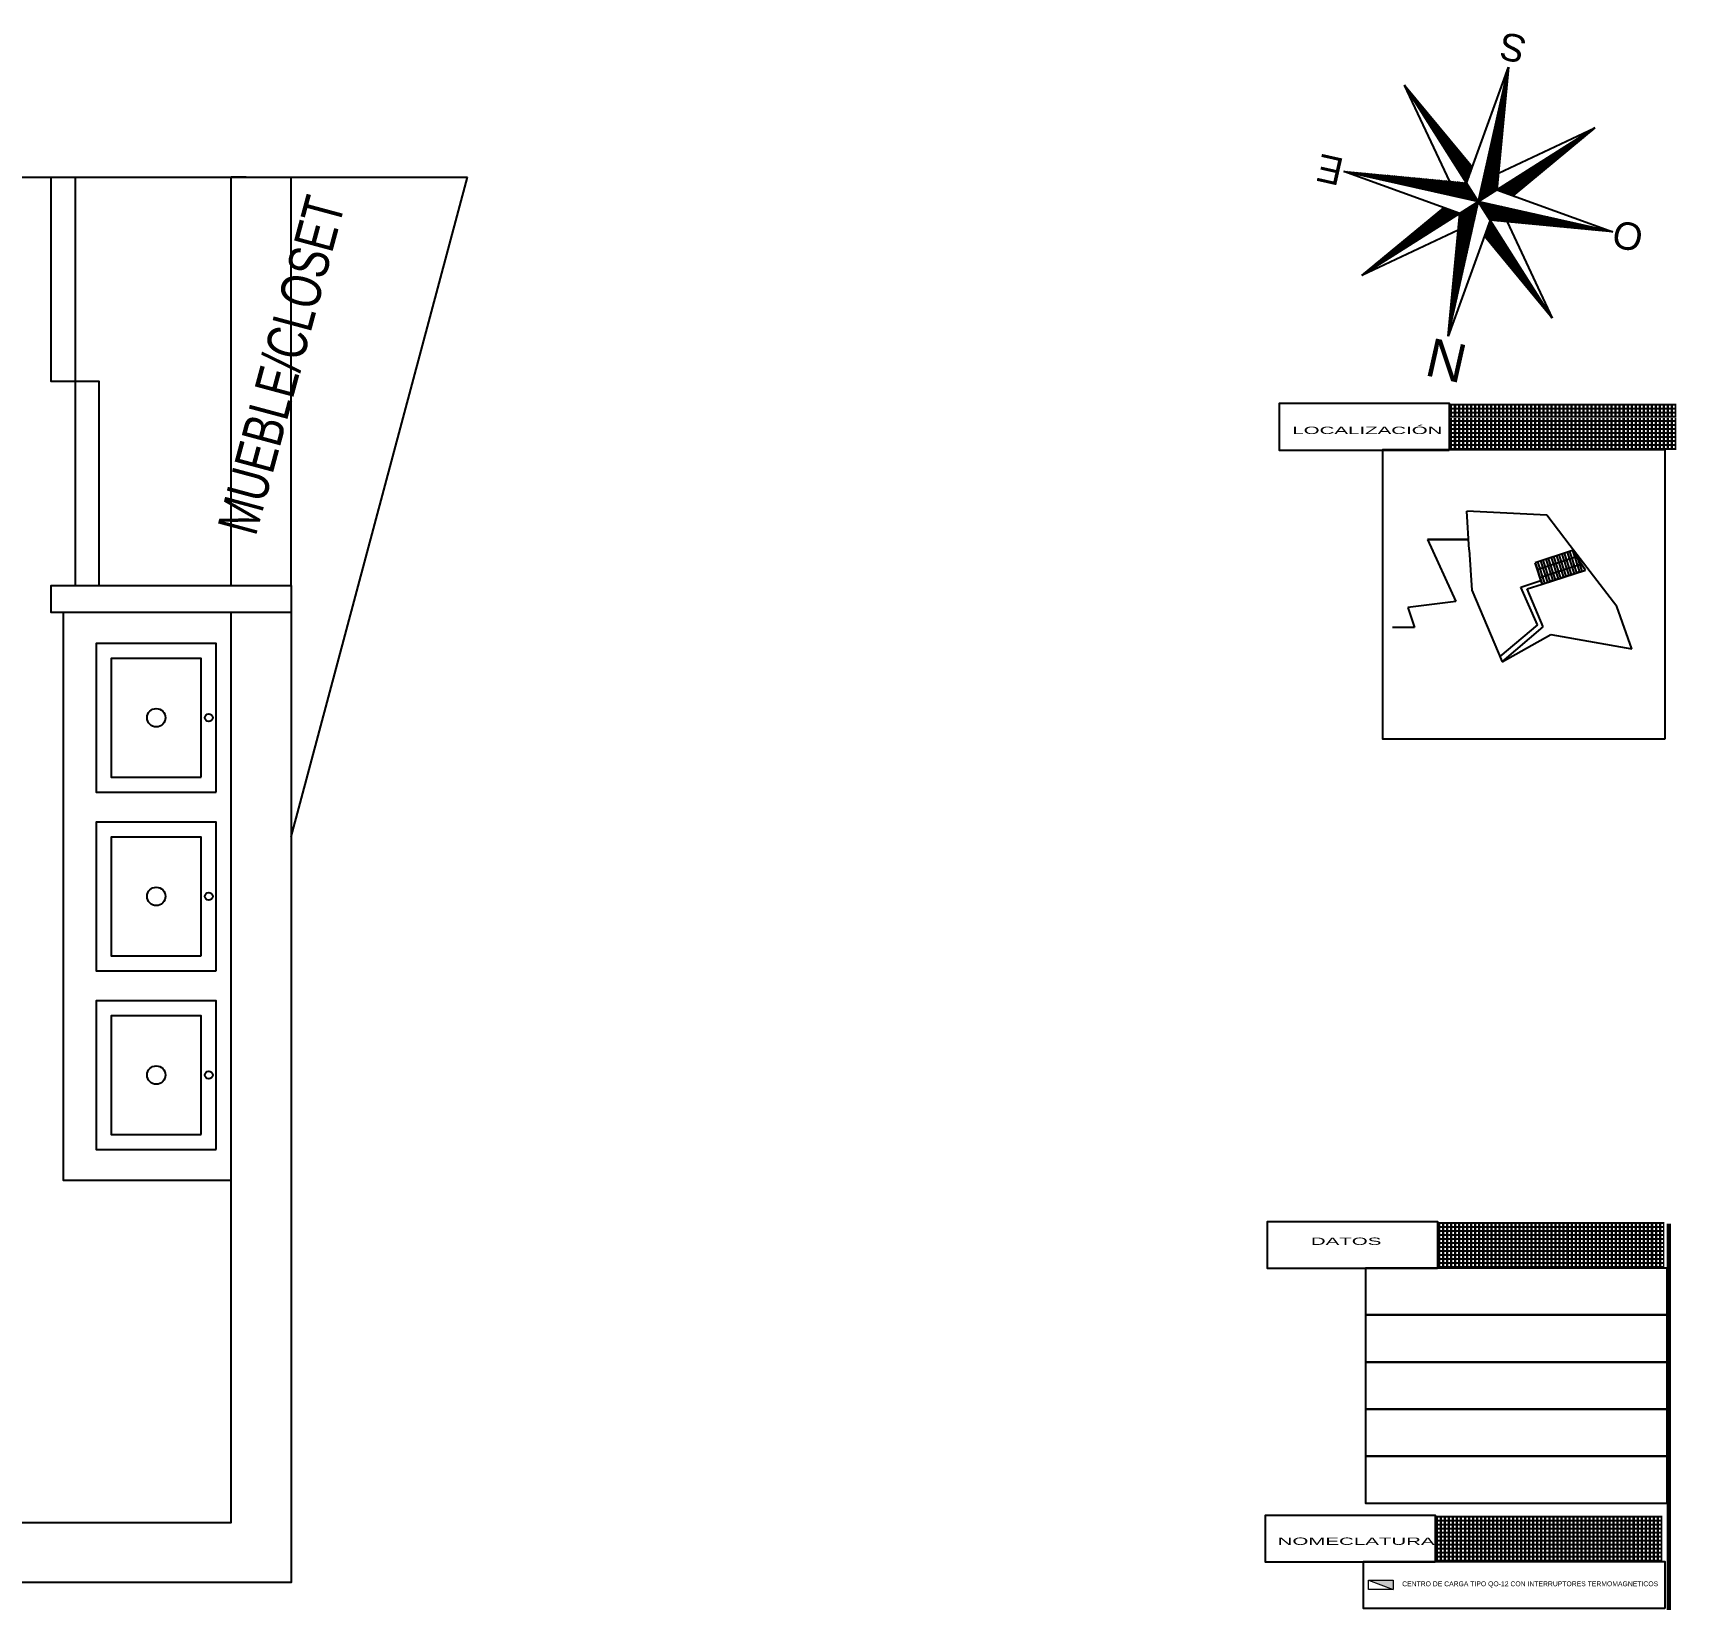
# Model space of a CAD drawing. Header units: millimetres. Extents: x 2875 to 3081, y 1731 to 1865.
# Drawn here: x 2988.3 to 3080.5, y 1777.5 to 1865.4 of the extents above; entities that cross this region are included whole.
import ezdxf
from ezdxf.enums import TextEntityAlignment as Align
from ezdxf.lldxf.tags import DXFTag

# ---------------------------------------------------------------- set-up
doc = ezdxf.new("R2010")
doc.units = ezdxf.units.MM
doc.linetypes.add('HIDDEN', pattern=[9.525, 6.35, -3.175])
for name, color, linetype in [('Cuadro', 7, 'Continuous'), ('INSTALACION DE FUERZA', 7, 'Continuous'), ('www.dwgautocad.com', 7, 'Continuous')]:
    doc.layers.add(name, color=color, linetype=linetype)
doc.styles.add('ARRAY BASE$0$STYLE1', font='swissc.ttf', dxfattribs={"width": 0.9})
doc.styles.get("Standard").update_dxf_attribs({"font": 'arial.ttf'})
tags = doc.linetypes.add('ARRAY BASE$0$CACHE', pattern=[0.24, 0.12, -0.12]).pattern_tags.tags
tags[6:7] = [DXFTag(74, 4), DXFTag(75, 0), DXFTag(340, '0'), DXFTag(46, 1.0), DXFTag(50, 0.0), DXFTag(44, 0.0), DXFTag(45, 0.0)]
tags[4:5] = [DXFTag(74, 4), DXFTag(75, 0), DXFTag(340, '0'), DXFTag(46, 1.0), DXFTag(50, 0.0), DXFTag(44, 0.0), DXFTag(45, 0.0)]

# ---------------------------------------------------------------- blocks, each defined once
blk = doc.blocks.new('1')
at = {"layer": 'www.dwgautocad.com', "lineweight": 0}
h = blk.add_hatch(color=256, dxfattribs=at)
h.dxf.hatch_style = 1
h.paths.add_polyline_path([(-3.383, 6.182), (-3.689, 6.182), (-3.383, 6.066)])
blk.add_line((-3.689, 6.182), (-3.383, 6.066), dxfattribs=at)
blk.add_lwpolyline([(-3.689, 6.182), (-3.383, 6.182), (-3.383, 6.066), (-3.689, 6.066)], close=True, dxfattribs=at)

msp = doc.modelspace()

# ---------------------------------------------------------------- hatches: boundary and pattern name
at = {"layer": 'INSTALACION DE FUERZA', "linetype": 'HIDDEN', "ltscale": 0.25, "transparency": 33554684}
h = msp.add_hatch(dxfattribs=at)
h.set_pattern_fill('TRANS', scale=0.901756)
h.set_pattern_definition([(0, (2871.91629, 1802.11884), (0, 0.22543891), []), (0, (2871.91629, 1802.23156), (0, 0.22543891), [0.11271946, -0.11271946])])
h.paths.add_polyline_path([(3080.519, 1841.932), (3080.519, 1844.575), (3067.78, 1844.575), (3067.78, 1841.932)])
h = msp.add_hatch(dxfattribs=at)
h.set_pattern_fill('TRANS', scale=0.901756)
h.set_pattern_definition([(0, (2871.25245, 1756.19931), (0, 0.22543891), []), (0, (2871.25245, 1756.31203), (0, 0.22543891), [0.11271946, -0.11271946])])
h.paths.add_polyline_path([(3079.855, 1796.012), (3079.855, 1798.656), (3067.116, 1798.656), (3067.116, 1796.012)])
h = msp.add_hatch(dxfattribs=at)
h.set_pattern_fill('TRANS', scale=0.901756)
h.set_pattern_definition([(0, (2871.12529, 1739.72159), (0, 0.22543891), []), (0, (2871.12529, 1739.8343), (0, 0.22543891), [0.11271946, -0.11271946])])
h.paths.add_polyline_path([(3079.728, 1779.534), (3079.728, 1782.178), (3066.989, 1782.178), (3066.989, 1779.534)])

# ---------------------------------------------------------------- linework, layer by layer
for p, q in [((3067.724, 1848.337), (3071.114, 1863.445)), ((3068.759, 1856.932), (3071.114, 1863.445)), ((3071.114, 1863.445), (3070.461, 1856.55)), ((3071.035, 1862.605), (3070.908, 1862.525)), ((3073.562, 1849.35), (3065.276, 1862.431)), ((3067.812, 1857.022), (3065.276, 1862.431)), ((3065.276, 1862.431), (3069.083, 1857.827)), ((3065.308, 1862.393), (3065.302, 1862.39)), ((3065.358, 1862.333), (3065.344, 1862.324)), ((3065.408, 1862.272), (3065.386, 1862.258)), ((3065.458, 1862.212), (3065.428, 1862.192)), ((3065.508, 1862.151), (3065.469, 1862.126)), ((3065.558, 1862.09), (3065.511, 1862.061)), ((3065.608, 1862.03), (3065.553, 1861.995)), ((3065.658, 1861.969), (3065.594, 1861.929)), ((3065.708, 1861.909), (3065.636, 1861.863)), ((3065.758, 1861.848), (3065.678, 1861.797)), ((3065.808, 1861.787), (3065.72, 1861.731)), ((3065.859, 1861.727), (3065.761, 1861.665)), ((3065.909, 1861.666), (3065.803, 1861.599)), ((3065.959, 1861.606), (3065.845, 1861.533)), ((3070.942, 1861.623), (3070.666, 1861.448)), ((3070.951, 1861.721), (3070.691, 1861.556)), ((3070.96, 1861.819), (3070.715, 1861.663)), ((3070.97, 1861.917), (3070.739, 1861.771)), ((3070.979, 1862.016), (3070.763, 1861.879)), ((3070.988, 1862.114), (3070.787, 1861.986)), ((3070.998, 1862.212), (3070.811, 1862.094)), ((3071.007, 1862.31), (3070.835, 1862.202)), ((3071.016, 1862.408), (3070.86, 1862.309)), ((3071.026, 1862.507), (3070.884, 1862.417)), ((3066.009, 1861.545), (3065.887, 1861.468)), ((3066.059, 1861.484), (3065.928, 1861.402)), ((3066.109, 1861.424), (3065.97, 1861.336)), ((3066.159, 1861.363), (3066.012, 1861.27)), ((3066.209, 1861.303), (3066.054, 1861.204)), ((3066.259, 1861.242), (3066.095, 1861.138)), ((3066.309, 1861.181), (3066.137, 1861.072)), ((3066.36, 1861.121), (3066.179, 1861.006)), ((3066.41, 1861.06), (3066.221, 1860.94)), ((3066.46, 1861), (3066.262, 1860.874)), ((3066.51, 1860.939), (3066.304, 1860.809)), ((3066.56, 1860.878), (3066.346, 1860.743)), ((3066.61, 1860.818), (3066.387, 1860.677)), ((3066.66, 1860.757), (3066.429, 1860.611)), ((3066.71, 1860.697), (3066.471, 1860.545)), ((3070.858, 1860.739), (3070.449, 1860.48)), ((3070.867, 1860.837), (3070.473, 1860.587)), ((3070.877, 1860.935), (3070.497, 1860.695)), ((3070.886, 1861.033), (3070.521, 1860.802)), ((3070.895, 1861.131), (3070.546, 1860.91)), ((3070.904, 1861.23), (3070.57, 1861.018)), ((3070.914, 1861.328), (3070.594, 1861.125)), ((3070.923, 1861.426), (3070.618, 1861.233)), ((3070.932, 1861.524), (3070.642, 1861.341)), ((3075.959, 1860.033), (3062.879, 1851.748)), ((3066.76, 1860.636), (3066.513, 1860.479)), ((3066.81, 1860.575), (3066.554, 1860.413)), ((3066.861, 1860.515), (3066.596, 1860.347)), ((3066.911, 1860.454), (3066.638, 1860.281)), ((3066.961, 1860.394), (3066.68, 1860.216)), ((3067.011, 1860.333), (3066.721, 1860.15)), ((3067.061, 1860.272), (3066.763, 1860.084)), ((3067.111, 1860.212), (3066.805, 1860.018)), ((3067.161, 1860.151), (3066.847, 1859.952)), ((3067.211, 1860.091), (3066.888, 1859.886)), ((3067.261, 1860.03), (3066.93, 1859.82)), ((3067.311, 1859.97), (3066.972, 1859.754)), ((3067.362, 1859.909), (3067.013, 1859.688)), ((3067.412, 1859.848), (3067.055, 1859.623)), ((3067.462, 1859.788), (3067.097, 1859.557)), ((3070.765, 1859.756), (3070.207, 1859.403)), ((3070.774, 1859.855), (3070.232, 1859.511)), ((3070.783, 1859.953), (3070.256, 1859.619)), ((3070.793, 1860.051), (3070.28, 1859.726)), ((3070.802, 1860.149), (3070.304, 1859.834)), ((3070.811, 1860.247), (3070.328, 1859.941)), ((3070.821, 1860.346), (3070.352, 1860.049)), ((3070.83, 1860.444), (3070.377, 1860.157)), ((3070.839, 1860.542), (3070.401, 1860.264)), ((3070.849, 1860.64), (3070.425, 1860.372)), ((3075.787, 1859.89), (3070.494, 1856.538)), ((3070.551, 1857.498), (3075.959, 1860.033)), ((3075.959, 1860.033), (3071.356, 1856.227)), ((3067.512, 1859.727), (3067.139, 1859.491)), ((3067.562, 1859.667), (3067.18, 1859.425)), ((3067.612, 1859.606), (3067.222, 1859.359)), ((3067.662, 1859.545), (3067.264, 1859.293)), ((3067.712, 1859.485), (3067.306, 1859.227)), ((3067.762, 1859.424), (3067.347, 1859.161)), ((3067.812, 1859.364), (3067.389, 1859.095)), ((3067.863, 1859.303), (3067.431, 1859.03)), ((3067.913, 1859.242), (3067.473, 1858.964)), ((3067.963, 1859.182), (3067.514, 1858.898)), ((3068.013, 1859.121), (3067.556, 1858.832)), ((3068.063, 1859.061), (3067.598, 1858.766)), ((3068.113, 1859), (3067.64, 1858.7)), ((3068.163, 1858.939), (3067.681, 1858.634)), ((3068.213, 1858.879), (3067.723, 1858.568)), ((3070.681, 1858.872), (3069.99, 1858.435)), ((3070.69, 1858.971), (3070.014, 1858.542)), ((3070.7, 1859.069), (3070.038, 1858.65)), ((3070.709, 1859.167), (3070.063, 1858.758)), ((3070.718, 1859.265), (3070.087, 1858.865)), ((3070.728, 1859.363), (3070.111, 1858.973)), ((3070.737, 1859.462), (3070.135, 1859.08)), ((3070.746, 1859.56), (3070.159, 1859.188)), ((3070.755, 1859.658), (3070.183, 1859.296)), ((3075.309, 1859.496), (3070.587, 1856.505)), ((3074.832, 1859.101), (3070.68, 1856.471)), ((3068.263, 1858.818), (3067.765, 1858.502)), ((3068.313, 1858.758), (3067.806, 1858.437)), ((3068.364, 1858.697), (3067.848, 1858.371)), ((3068.414, 1858.636), (3067.89, 1858.305)), ((3068.464, 1858.576), (3067.932, 1858.239)), ((3068.514, 1858.515), (3067.973, 1858.173)), ((3068.564, 1858.455), (3068.015, 1858.107)), ((3068.614, 1858.394), (3068.057, 1858.041)), ((3068.664, 1858.333), (3068.099, 1857.975)), ((3068.714, 1858.273), (3068.14, 1857.909)), ((3068.764, 1858.212), (3068.182, 1857.843)), ((3068.814, 1858.152), (3068.224, 1857.778)), ((3068.865, 1858.091), (3068.266, 1857.712)), ((3068.915, 1858.031), (3068.307, 1857.646)), ((3068.965, 1857.97), (3068.349, 1857.58)), ((3069.015, 1857.909), (3068.391, 1857.514)), ((3070.597, 1857.988), (3069.773, 1857.466)), ((3070.606, 1858.086), (3069.797, 1857.574)), ((3070.616, 1858.185), (3069.821, 1857.681)), ((3070.625, 1858.283), (3069.845, 1857.789)), ((3070.634, 1858.381), (3069.869, 1857.897)), ((3070.644, 1858.479), (3069.893, 1858.004)), ((3070.653, 1858.578), (3069.918, 1858.112)), ((3070.662, 1858.676), (3069.942, 1858.219)), ((3070.672, 1858.774), (3069.966, 1858.327)), ((3074.354, 1858.706), (3070.773, 1856.438)), ((3073.877, 1858.312), (3070.866, 1856.404)), ((3073.4, 1857.917), (3070.958, 1856.371)), ((3000.25, 1857.266), (2999.408, 1857.266)), ((3002.778, 1820.241), (3012.671, 1857.266)), ((3002.778, 1857.266), (3012.671, 1857.266)), ((3076.973, 1854.195), (3061.865, 1857.586)), ((3061.865, 1857.586), (3068.759, 1856.932)), ((3068.377, 1855.231), (3061.865, 1857.586)), ((3061.935, 1857.579), (3061.924, 1857.573)), ((3062.061, 1857.567), (3062.032, 1857.549)), ((3062.188, 1857.555), (3062.139, 1857.524)), ((3062.315, 1857.543), (3062.247, 1857.5)), ((3062.442, 1857.531), (3062.355, 1857.476)), ((3062.569, 1857.519), (3062.462, 1857.452)), ((3062.695, 1857.507), (3062.57, 1857.428)), ((3062.822, 1857.495), (3062.677, 1857.404)), ((3062.949, 1857.483), (3062.785, 1857.38)), ((3063.076, 1857.471), (3062.893, 1857.355)), ((3063.202, 1857.459), (3063, 1857.331)), ((3063.329, 1857.447), (3063.108, 1857.307)), ((3063.456, 1857.435), (3063.216, 1857.283)), ((3063.583, 1857.423), (3063.323, 1857.259)), ((3063.71, 1857.411), (3063.431, 1857.235)), ((3063.836, 1857.399), (3063.539, 1857.21)), ((3063.963, 1857.387), (3063.646, 1857.186)), ((3064.09, 1857.375), (3063.754, 1857.162)), ((3064.217, 1857.363), (3063.861, 1857.138)), ((3064.344, 1857.351), (3063.969, 1857.114)), ((3064.47, 1857.339), (3064.077, 1857.09)), ((3064.597, 1857.327), (3064.184, 1857.065)), ((3064.724, 1857.315), (3064.292, 1857.041)), ((3064.851, 1857.303), (3064.4, 1857.017)), ((3064.977, 1857.291), (3064.507, 1856.993)), ((3065.104, 1857.279), (3064.615, 1856.969)), ((3065.231, 1857.267), (3064.722, 1856.945)), ((3065.358, 1857.255), (3064.83, 1856.921)), ((3065.485, 1857.243), (3064.938, 1856.896)), ((3065.611, 1857.231), (3065.045, 1856.872)), ((3065.738, 1857.219), (3065.153, 1856.848)), ((3065.865, 1857.207), (3065.261, 1856.824)), ((3065.992, 1857.195), (3065.368, 1856.8)), ((3066.119, 1857.183), (3065.476, 1856.776)), ((3066.245, 1857.171), (3065.583, 1856.751)), ((3066.372, 1857.159), (3065.691, 1856.727)), ((3066.499, 1857.147), (3065.799, 1856.703)), ((3066.626, 1857.135), (3065.906, 1856.679)), ((3066.752, 1857.123), (3066.014, 1856.655)), ((3066.879, 1857.111), (3066.122, 1856.631)), ((3067.006, 1857.099), (3066.229, 1856.607)), ((3067.133, 1857.087), (3066.337, 1856.582)), ((3067.26, 1857.075), (3066.444, 1856.558)), ((3067.386, 1857.063), (3066.552, 1856.534)), ((3067.513, 1857.05), (3066.66, 1856.51)), ((3067.64, 1857.038), (3066.767, 1856.486)), ((3067.767, 1857.026), (3066.875, 1856.462)), ((3067.894, 1857.014), (3066.983, 1856.437)), ((3068.02, 1857.002), (3067.09, 1856.413)), ((3068.147, 1856.99), (3067.198, 1856.389)), ((3069.065, 1857.849), (3068.432, 1857.448)), ((3069.055, 1857.75), (3068.474, 1857.382)), ((3069.012, 1857.63), (3068.516, 1857.316)), ((3068.968, 1857.511), (3068.558, 1857.25)), ((3068.925, 1857.391), (3068.599, 1857.185)), ((3068.882, 1857.271), (3068.641, 1857.119)), ((3068.838, 1857.151), (3068.683, 1857.053)), ((3068.795, 1857.031), (3068.725, 1856.987)), ((3070.504, 1857.006), (3069.531, 1856.39)), ((3070.513, 1857.104), (3069.555, 1856.497)), ((3070.523, 1857.202), (3069.579, 1856.605)), ((3070.532, 1857.301), (3069.604, 1856.713)), ((3070.541, 1857.399), (3069.628, 1856.82)), ((3070.551, 1857.497), (3069.652, 1856.928)), ((3070.56, 1857.595), (3069.676, 1857.036)), ((3070.569, 1857.694), (3069.7, 1857.143)), ((3070.578, 1857.792), (3069.724, 1857.251)), ((3070.588, 1857.89), (3069.748, 1857.358)), ((3072.922, 1857.522), (3071.051, 1856.337)), ((3072.445, 1857.127), (3071.144, 1856.303)), ((3068.274, 1856.978), (3067.305, 1856.365)), ((3068.401, 1856.966), (3067.413, 1856.341)), ((3068.527, 1856.954), (3067.521, 1856.317)), ((3068.654, 1856.942), (3067.628, 1856.292)), ((3068.766, 1856.921), (3067.736, 1856.268)), ((3068.808, 1856.855), (3067.844, 1856.244)), ((3068.85, 1856.789), (3067.951, 1856.22)), ((3068.892, 1856.723), (3068.059, 1856.196)), ((3068.933, 1856.657), (3068.166, 1856.172)), ((3068.975, 1856.592), (3068.274, 1856.148)), ((3069.017, 1856.526), (3068.382, 1856.123)), ((3069.059, 1856.46), (3068.489, 1856.099)), ((3069.1, 1856.394), (3068.597, 1856.075)), ((3069.142, 1856.328), (3068.705, 1856.051)), ((3069.184, 1856.262), (3068.812, 1856.027)), ((3069.225, 1856.196), (3068.92, 1856.003)), ((3069.267, 1856.13), (3069.027, 1855.978)), ((3069.309, 1856.064), (3069.135, 1855.954)), ((3070.467, 1856.613), (3069.434, 1855.959)), ((3070.476, 1856.711), (3069.459, 1856.067)), ((3070.485, 1856.81), (3069.483, 1856.175)), ((3070.495, 1856.908), (3069.507, 1856.282)), ((3070.461, 1856.55), (3076.973, 1854.195)), ((3071.967, 1856.733), (3071.237, 1856.27)), ((3071.49, 1856.338), (3071.329, 1856.236)), ((3062.879, 1851.748), (3067.483, 1855.554)), ((3068.318, 1855.252), (3063.183, 1852)), ((3068.225, 1855.286), (3063.661, 1852.395)), ((3068.133, 1855.319), (3064.138, 1852.789)), ((3068.04, 1855.353), (3064.616, 1853.184)), ((3067.947, 1855.386), (3065.093, 1853.579)), ((3067.854, 1855.42), (3065.57, 1853.973)), ((3067.761, 1855.454), (3066.048, 1854.368)), ((3067.669, 1855.487), (3066.525, 1854.763)), ((3067.576, 1855.521), (3067.003, 1855.158)), ((3067.483, 1855.554), (3067.48, 1855.552)), ((3067.724, 1848.337), (3068.377, 1855.231)), ((3069.265, 1855.206), (3068.318, 1854.606)), ((3069.29, 1855.314), (3068.327, 1854.704)), ((3069.314, 1855.421), (3068.337, 1854.802)), ((3069.338, 1855.529), (3068.346, 1854.901)), ((3069.362, 1855.636), (3068.355, 1854.999)), ((3069.386, 1855.744), (3068.365, 1855.097)), ((3069.41, 1855.852), (3068.374, 1855.195)), ((3069.351, 1855.999), (3069.243, 1855.93)), ((3069.392, 1855.933), (3069.35, 1855.906)), ((3069.458, 1855.882), (3069.434, 1855.867)), ((3069.566, 1855.858), (3069.476, 1855.801)), ((3069.673, 1855.834), (3069.518, 1855.735)), ((3069.781, 1855.809), (3069.559, 1855.669)), ((3069.889, 1855.785), (3069.601, 1855.603)), ((3069.996, 1855.761), (3069.643, 1855.537)), ((3070.104, 1855.737), (3069.685, 1855.471)), ((3070.211, 1855.713), (3069.726, 1855.406)), ((3070.319, 1855.689), (3069.768, 1855.34)), ((3070.427, 1855.664), (3069.81, 1855.274)), ((3070.534, 1855.64), (3069.852, 1855.208)), ((3070.642, 1855.616), (3069.893, 1855.142)), ((3070.75, 1855.592), (3069.935, 1855.076)), ((3070.857, 1855.568), (3069.977, 1855.01)), ((3070.965, 1855.544), (3070.018, 1854.944)), ((3071.072, 1855.52), (3070.06, 1854.878)), ((3071.18, 1855.495), (3070.149, 1854.842)), ((3071.288, 1855.471), (3070.276, 1854.83)), ((3071.395, 1855.447), (3070.402, 1854.818)), ((3071.503, 1855.423), (3070.529, 1854.806)), ((3071.611, 1855.399), (3070.656, 1854.794)), ((3071.718, 1855.375), (3070.783, 1854.782)), ((3071.826, 1855.35), (3070.91, 1854.77)), ((3071.933, 1855.326), (3071.036, 1854.758)), ((3072.041, 1855.302), (3071.163, 1854.746)), ((3072.149, 1855.278), (3071.29, 1854.734)), ((3072.256, 1855.254), (3071.417, 1854.722)), ((3072.364, 1855.23), (3071.543, 1854.71)), ((3072.472, 1855.205), (3071.67, 1854.698)), ((3072.579, 1855.181), (3071.797, 1854.686)), ((3072.687, 1855.157), (3071.924, 1854.674)), ((3068.287, 1854.284), (3062.879, 1851.748)), ((3070.079, 1854.849), (3067.724, 1848.337)), ((3069.048, 1854.237), (3068.234, 1853.722)), ((3069.072, 1854.345), (3068.244, 1853.82)), ((3069.096, 1854.452), (3068.253, 1853.918)), ((3069.12, 1854.56), (3068.262, 1854.016)), ((3069.145, 1854.668), (3068.271, 1854.115)), ((3069.169, 1854.775), (3068.281, 1854.213)), ((3069.193, 1854.883), (3068.29, 1854.311)), ((3069.217, 1854.991), (3068.299, 1854.409)), ((3069.241, 1855.098), (3068.309, 1854.508)), ((3070.394, 1854.351), (3069.759, 1853.949)), ((3070.352, 1854.417), (3069.795, 1854.064)), ((3070.436, 1854.285), (3069.809, 1853.889)), ((3070.311, 1854.483), (3069.838, 1854.184)), ((3070.478, 1854.219), (3069.86, 1853.828)), ((3070.269, 1854.549), (3069.882, 1854.304)), ((3070.227, 1854.615), (3069.925, 1854.423)), ((3070.185, 1854.681), (3069.968, 1854.543)), ((3070.144, 1854.747), (3070.012, 1854.663)), ((3070.102, 1854.812), (3070.055, 1854.783)), ((3076.973, 1854.195), (3070.079, 1854.849)), ((3071.026, 1854.759), (3073.562, 1849.35)), ((3072.794, 1855.133), (3072.051, 1854.662)), ((3072.902, 1855.109), (3072.177, 1854.65)), ((3073.01, 1855.085), (3072.304, 1854.638)), ((3073.117, 1855.061), (3072.431, 1854.626)), ((3073.225, 1855.036), (3072.558, 1854.614)), ((3073.333, 1855.012), (3072.685, 1854.602)), ((3073.44, 1854.988), (3072.811, 1854.59)), ((3073.548, 1854.964), (3072.938, 1854.578)), ((3073.655, 1854.94), (3073.065, 1854.566)), ((3073.763, 1854.916), (3073.192, 1854.554)), ((3073.871, 1854.891), (3073.318, 1854.542)), ((3073.978, 1854.867), (3073.445, 1854.53)), ((3074.086, 1854.843), (3073.572, 1854.518)), ((3074.194, 1854.819), (3073.699, 1854.506)), ((3074.301, 1854.795), (3073.826, 1854.494)), ((3074.409, 1854.771), (3073.952, 1854.482)), ((3074.516, 1854.747), (3074.079, 1854.47)), ((3074.624, 1854.722), (3074.206, 1854.458)), ((3074.732, 1854.698), (3074.333, 1854.446)), ((3074.839, 1854.674), (3074.46, 1854.433)), ((3074.947, 1854.65), (3074.586, 1854.421)), ((3075.055, 1854.626), (3074.713, 1854.409)), ((3075.162, 1854.602), (3074.84, 1854.397)), ((3075.27, 1854.577), (3074.967, 1854.385)), ((3075.377, 1854.553), (3075.093, 1854.373)), ((3075.485, 1854.529), (3075.22, 1854.361)), ((3075.593, 1854.505), (3075.347, 1854.349)), ((3075.7, 1854.481), (3075.474, 1854.337)), ((3075.808, 1854.457), (3075.601, 1854.325)), ((3075.916, 1854.433), (3075.727, 1854.313)), ((3076.023, 1854.408), (3075.854, 1854.301)), ((3076.131, 1854.384), (3075.981, 1854.289)), ((3076.238, 1854.36), (3076.108, 1854.277)), ((3076.346, 1854.336), (3076.235, 1854.265)), ((3076.454, 1854.312), (3076.361, 1854.253)), ((3076.561, 1854.288), (3076.488, 1854.241)), ((3076.669, 1854.263), (3076.615, 1854.229)), ((3076.777, 1854.239), (3076.742, 1854.217)), ((3076.884, 1854.215), (3076.868, 1854.205)), ((3068.855, 1853.376), (3068.16, 1852.936)), ((3068.879, 1853.484), (3068.169, 1853.034)), ((3068.903, 1853.591), (3068.178, 1853.132)), ((3068.927, 1853.699), (3068.188, 1853.231)), ((3068.951, 1853.807), (3068.197, 1853.329)), ((3068.975, 1853.914), (3068.206, 1853.427)), ((3069, 1854.022), (3068.216, 1853.525)), ((3069.024, 1854.13), (3068.225, 1853.624)), ((3073.562, 1849.35), (3069.755, 1853.954)), ((3070.519, 1854.154), (3069.91, 1853.767)), ((3070.561, 1854.088), (3069.96, 1853.707)), ((3070.603, 1854.022), (3070.01, 1853.646)), ((3070.644, 1853.956), (3070.06, 1853.586)), ((3070.686, 1853.89), (3070.11, 1853.525)), ((3070.728, 1853.824), (3070.16, 1853.464)), ((3070.77, 1853.758), (3070.21, 1853.404)), ((3070.811, 1853.692), (3070.26, 1853.343)), ((3070.853, 1853.626), (3070.31, 1853.283)), ((3070.895, 1853.561), (3070.361, 1853.222)), ((3070.937, 1853.495), (3070.411, 1853.161)), ((3070.978, 1853.429), (3070.461, 1853.101)), ((3071.02, 1853.363), (3070.511, 1853.04)), ((3071.062, 1853.297), (3070.561, 1852.98)), ((3068.637, 1852.408), (3068.076, 1852.052)), ((3068.661, 1852.515), (3068.085, 1852.15)), ((3068.686, 1852.623), (3068.095, 1852.248)), ((3068.71, 1852.73), (3068.104, 1852.347)), ((3068.734, 1852.838), (3068.113, 1852.445)), ((3068.758, 1852.946), (3068.122, 1852.543)), ((3068.782, 1853.053), (3068.132, 1852.641)), ((3068.806, 1853.161), (3068.141, 1852.74)), ((3068.831, 1853.269), (3068.15, 1852.838)), ((3071.104, 1853.231), (3070.611, 1852.919)), ((3071.145, 1853.165), (3070.661, 1852.859)), ((3071.187, 1853.099), (3070.711, 1852.798)), ((3071.229, 1853.033), (3070.761, 1852.737)), ((3071.271, 1852.968), (3070.811, 1852.677)), ((3071.312, 1852.902), (3070.861, 1852.616)), ((3071.354, 1852.836), (3070.912, 1852.556)), ((3071.396, 1852.77), (3070.962, 1852.495)), ((3071.437, 1852.704), (3071.012, 1852.434)), ((3071.479, 1852.638), (3071.062, 1852.374)), ((3071.521, 1852.572), (3071.112, 1852.313)), ((3071.563, 1852.506), (3071.162, 1852.253)), ((3071.604, 1852.44), (3071.212, 1852.192)), ((3071.646, 1852.375), (3071.262, 1852.131)), ((3068.444, 1851.547), (3068.001, 1851.266)), ((3068.468, 1851.654), (3068.011, 1851.364)), ((3068.492, 1851.762), (3068.02, 1851.463)), ((3068.517, 1851.869), (3068.029, 1851.561)), ((3068.541, 1851.977), (3068.039, 1851.659)), ((3068.565, 1852.085), (3068.048, 1851.757)), ((3068.589, 1852.192), (3068.057, 1851.856)), ((3068.613, 1852.3), (3068.067, 1851.954)), ((3071.688, 1852.309), (3071.312, 1852.071)), ((3071.73, 1852.243), (3071.362, 1852.01)), ((3071.771, 1852.177), (3071.413, 1851.95)), ((3071.813, 1852.111), (3071.463, 1851.889)), ((3071.855, 1852.045), (3071.513, 1851.828)), ((3071.897, 1851.979), (3071.563, 1851.768)), ((3071.938, 1851.913), (3071.613, 1851.707)), ((3071.98, 1851.847), (3071.663, 1851.647)), ((3072.022, 1851.781), (3071.713, 1851.586)), ((3072.063, 1851.716), (3071.763, 1851.525)), ((3072.105, 1851.65), (3071.813, 1851.465)), ((3072.147, 1851.584), (3071.863, 1851.404)), ((3072.189, 1851.518), (3071.914, 1851.344)), ((3072.23, 1851.452), (3071.964, 1851.283)), ((3068.227, 1850.578), (3067.918, 1850.382)), ((3068.251, 1850.686), (3067.927, 1850.48)), ((3068.275, 1850.793), (3067.936, 1850.579)), ((3068.299, 1850.901), (3067.946, 1850.677)), ((3068.323, 1851.008), (3067.955, 1850.775)), ((3068.347, 1851.116), (3067.964, 1850.873)), ((3068.372, 1851.224), (3067.973, 1850.971)), ((3068.396, 1851.331), (3067.983, 1851.07)), ((3068.42, 1851.439), (3067.992, 1851.168)), ((3072.272, 1851.386), (3072.014, 1851.222)), ((3072.314, 1851.32), (3072.064, 1851.162)), ((3072.356, 1851.254), (3072.114, 1851.101)), ((3072.397, 1851.188), (3072.164, 1851.041)), ((3072.439, 1851.123), (3072.214, 1850.98)), ((3072.481, 1851.057), (3072.264, 1850.919)), ((3072.523, 1850.991), (3072.314, 1850.859)), ((3072.564, 1850.925), (3072.364, 1850.798)), ((3072.606, 1850.859), (3072.415, 1850.738)), ((3072.648, 1850.793), (3072.465, 1850.677)), ((3072.69, 1850.727), (3072.515, 1850.617)), ((3072.731, 1850.661), (3072.565, 1850.556)), ((3072.773, 1850.595), (3072.615, 1850.495)), ((3072.815, 1850.53), (3072.665, 1850.435)), ((3068.009, 1849.609), (3067.834, 1849.498)), ((3068.033, 1849.717), (3067.843, 1849.596)), ((3068.058, 1849.825), (3067.852, 1849.695)), ((3068.082, 1849.932), (3067.862, 1849.793)), ((3068.106, 1850.04), (3067.871, 1849.891)), ((3068.13, 1850.147), (3067.88, 1849.989)), ((3068.154, 1850.255), (3067.89, 1850.087)), ((3068.178, 1850.363), (3067.899, 1850.186)), ((3068.203, 1850.47), (3067.908, 1850.284)), ((3072.856, 1850.464), (3072.715, 1850.374)), ((3072.898, 1850.398), (3072.765, 1850.314)), ((3072.94, 1850.332), (3072.815, 1850.253)), ((3072.982, 1850.266), (3072.865, 1850.192)), ((3073.023, 1850.2), (3072.916, 1850.132)), ((3073.065, 1850.134), (3072.966, 1850.071)), ((3073.107, 1850.068), (3073.016, 1850.011)), ((3073.149, 1850.002), (3073.066, 1849.95)), ((3073.19, 1849.937), (3073.116, 1849.889)), ((3073.232, 1849.871), (3073.166, 1849.829)), ((3073.274, 1849.805), (3073.216, 1849.768)), ((3073.316, 1849.739), (3073.266, 1849.708)), ((3073.357, 1849.673), (3073.316, 1849.647)), ((3073.399, 1849.607), (3073.366, 1849.586)), ((3067.816, 1848.748), (3067.759, 1848.712)), ((3067.84, 1848.856), (3067.769, 1848.811)), ((3067.864, 1848.964), (3067.778, 1848.909)), ((3067.888, 1849.071), (3067.787, 1849.007)), ((3067.913, 1849.179), (3067.796, 1849.105)), ((3067.937, 1849.286), (3067.806, 1849.203)), ((3067.961, 1849.394), (3067.815, 1849.302)), ((3067.985, 1849.502), (3067.824, 1849.4)), ((3073.441, 1849.541), (3073.417, 1849.526)), ((3073.483, 1849.475), (3073.467, 1849.465)), ((3073.524, 1849.409), (3073.517, 1849.405)), ((3067.744, 1848.425), (3067.731, 1848.418)), ((3067.768, 1848.533), (3067.741, 1848.516)), ((3067.792, 1848.641), (3067.75, 1848.614))]:
    msp.add_line(p, q)
at = {"linetype": 'ARRAY BASE$0$CACHE'}
for p, q in [((2999.408, 1834.344), (2999.408, 1857.266)), ((3002.778, 1834.344), (3002.778, 1857.266))]:
    msp.add_line(p, q, dxfattribs=at)
for points in [[(2882.79, 1857.266), (2882.79, 1781.768), (2930.988, 1781.768), (2930.987, 1778.397), (2879.419, 1778.397), (2879.419, 1857.266), (3002.778, 1857.266)], [(2990.644, 1857.266), (2990.644, 1834.344), (2991.993, 1834.344), (2991.993, 1845.805), (2989.296, 1845.805), (2989.296, 1857.266)], [(3002.778, 1832.827), (2989.296, 1832.827), (2989.296, 1834.344), (3002.778, 1834.344)], [(3002.778, 1834.344), (3002.778, 1778.397), (3000.25, 1778.397)], [(3002.778, 1820.241), (3002.778, 1778.397), (2951.21, 1778.397), (2951.211, 1781.768), (2999.408, 1781.768), (2999.408, 1832.827)], [(2999.408, 1832.827), (2989.97, 1832.827), (2989.97, 1800.976), (2999.408, 1800.976), (2999.408, 1832.827)], [(2998.565, 1822.758), (2998.565, 1831.1), (2991.824, 1831.1), (2991.824, 1822.758), (2998.565, 1822.758)], [(2998.565, 1812.731), (2998.565, 1821.073), (2991.824, 1821.073), (2991.824, 1812.731), (2998.565, 1812.731)], [(2998.565, 1802.704), (2998.565, 1811.046), (2991.824, 1811.046), (2991.824, 1802.704), (2998.565, 1802.704)]]:
    msp.add_lwpolyline(points)
for points in [[(2997.722, 1823.601), (2997.722, 1830.257), (2992.667, 1830.257), (2992.667, 1823.601)], [(2997.722, 1813.573), (2997.722, 1820.23), (2992.667, 1820.23), (2992.667, 1813.573)], [(2997.722, 1803.546), (2997.722, 1810.203), (2992.667, 1810.203), (2992.667, 1803.546)]]:
    msp.add_lwpolyline(points, close=True)
for centre, radius in [((2995.194, 1826.929), 0.517), ((2998.144, 1826.929), 0.219), ((2995.194, 1816.902), 0.517), ((2998.144, 1816.902), 0.219), ((2995.194, 1806.875), 0.517), ((2998.144, 1806.875), 0.219)]:
    msp.add_circle(centre, radius)
at = {"layer": 'Cuadro', "ltscale": 2}
for p, q in [((3071.792, 1834.26), (3072.927, 1834.628)), ((3072.737, 1832.135), (3071.792, 1834.26))]:
    msp.add_line(p, q, dxfattribs=at)
at = {"layer": 'Cuadro', "lineweight": 25, "const_width": 0.234}
msp.add_lwpolyline([(3080.106, 1798.525), (3080.106, 1731.615), (3025.236, 1731.615)], dxfattribs=at)
at = {"layer": 'INSTALACION DE FUERZA', "ltscale": 2}
for p, q in [((3073.266, 1838.293), (3068.77, 1838.516)), ((3068.892, 1836.352), (3068.77, 1838.516)), ((3074.578, 1836.575), (3073.266, 1838.293)), ((3066.57, 1836.925), (3068.859, 1836.925)), ((3068.859, 1836.925), (3066.57, 1836.925)), ((3066.57, 1836.925), (3068.156, 1833.454)), ((3068.892, 1836.352), (3069.052, 1834.082)), ((3074.705, 1836.311), (3072.602, 1835.629)), ((3072.724, 1835.253), (3074.932, 1835.969)), ((3073.443, 1834.573), (3073.053, 1835.775)), ((3073.203, 1835.823), (3073.593, 1834.622)), ((3073.743, 1834.671), (3073.353, 1835.872)), ((3073.504, 1835.921), (3073.893, 1834.719)), ((3074.043, 1834.768), (3073.654, 1835.97)), ((3073.804, 1836.018), (3074.194, 1834.817)), ((3074.344, 1834.866), (3073.954, 1836.067)), ((3074.104, 1836.116), (3074.494, 1834.914)), ((3074.644, 1834.963), (3074.254, 1836.164)), ((3074.405, 1836.213), (3074.794, 1835.012)), ((3074.944, 1835.06), (3074.555, 1836.262)), ((3077.186, 1833.162), (3074.578, 1836.575)), ((3075.433, 1835.219), (3074.705, 1836.311)), ((3074.705, 1836.311), (3075.095, 1835.109)), ((3075.245, 1835.158), (3075.028, 1835.825)), ((3072.992, 1834.427), (3072.602, 1835.629)), ((3072.602, 1835.629), (3072.992, 1834.427)), ((3073.142, 1834.476), (3072.753, 1835.677)), ((3072.87, 1834.803), (3075.205, 1835.56)), ((3072.903, 1835.726), (3073.293, 1834.525)), ((3072.992, 1834.427), (3075.433, 1835.219)), ((3074.494, 1834.914), (3074.344, 1834.866)), ((3074.794, 1835.012), (3074.644, 1834.963)), ((3075.095, 1835.109), (3074.944, 1835.06)), ((3069.052, 1834.082), (3070.746, 1830.064)), ((3072.153, 1834.155), (3072.992, 1834.427)), ((3073.05, 1832.035), (3072.153, 1834.155)), ((3073.593, 1834.622), (3073.443, 1834.573)), ((3073.893, 1834.719), (3073.743, 1834.671)), ((3074.194, 1834.817), (3074.043, 1834.768)), ((3068.156, 1833.454), (3065.462, 1833.107)), ((3065.462, 1833.107), (3065.832, 1832)), ((3078.035, 1830.794), (3077.186, 1833.162)), ((3072.737, 1832.135), (3070.621, 1830.362)), ((3065.832, 1832), (3064.594, 1832)), ((3070.746, 1830.064), (3073.05, 1832.035)), ((3070.746, 1830.064), (3073.492, 1831.603)), ((3073.492, 1831.603), (3078.035, 1830.794))]:
    msp.add_line(p, q, dxfattribs=at)
at = {"layer": 'INSTALACION DE FUERZA', "color": 7, "ltscale": 0.25}
for points in [[(3067.78, 1841.932), (3058.249, 1841.932), (3058.249, 1844.575), (3067.78, 1844.575)], [(3067.116, 1796.012), (3057.586, 1796.012), (3057.586, 1798.656), (3067.116, 1798.656)], [(3066.989, 1779.534), (3057.458, 1779.534), (3057.458, 1782.178), (3066.989, 1782.178)]]:
    msp.add_lwpolyline(points, close=True, dxfattribs=at)
at = {"layer": 'INSTALACION DE FUERZA', "ltscale": 2}
msp.add_lwpolyline([(3079.89, 1825.73), (3064.047, 1825.73), (3064.047, 1841.982), (3079.89, 1841.982)], close=True, dxfattribs=at)
at = {"layer": 'INSTALACION DE FUERZA', "color": 7, "ltscale": 0.25, "transparency": 33554687}
for points in [[(3080.005, 1793.408), (3063.092, 1793.408), (3063.092, 1796.051), (3080.005, 1796.051)], [(3080.005, 1790.764), (3063.092, 1790.764), (3063.092, 1793.408), (3080.005, 1793.408)], [(3080.005, 1788.121), (3063.092, 1788.121), (3063.092, 1790.764), (3080.005, 1790.764)], [(3080.005, 1785.477), (3063.092, 1785.477), (3063.092, 1788.121), (3080.005, 1788.121)], [(3080.005, 1782.833), (3063.092, 1782.833), (3063.092, 1785.477), (3080.005, 1785.477)], [(3079.878, 1776.93), (3062.965, 1776.93), (3062.965, 1779.574), (3079.878, 1779.574)]]:
    msp.add_lwpolyline(points, close=True, dxfattribs=at)

# ---------------------------------------------------------------- block references
at = {"layer": 'www.dwgautocad.com', "xscale": 4.50335238495764, "yscale": 4.50335238495764, "zscale": 4.50335238495764}
msp.add_blockref('1', (3079.864, 1750.679), dxfattribs=at)

# ---------------------------------------------------------------- texts
for s, height, p in [('S', 1.535, (3072.213, 1865.121)), ('O', 1.535, (3078.783, 1854.526)), ('N', 2.15, (3068.916, 1847.792))]:
    msp.add_text(s, height=height, rotation=167.35018).set_placement(p)
at = {"lineweight": 0, "style": 'ARRAY BASE$0$STYLE1', "width": 0.9}
msp.add_text('MUEBLE/CLOSET', height=2.24296, rotation=74.95, dxfattribs=at).set_placement((3000.781, 1837.067))
at = {"insert": (3061.609, 1856.779), "char_height": 1.53538, "width": 2.16365, "attachment_point": 1, "rotation": 167.35018}
msp.add_mtext('\\fArial|b0|i0|c0|p34;E', dxfattribs=at)
at = {"layer": 'Cuadro', "lineweight": 25, "width": 2}
for s, height, p in [('LOCALIZACIÓN ', 0.41134, (3063.345, 1843.108)), ('DATOS', 0.4113, (3061.992, 1797.547)), ('NOMECLATURA', 0.41134, (3062.554, 1780.711))]:
    msp.add_text(s, height=height, dxfattribs=at).set_placement(p, align=Align.MIDDLE)
at = {"layer": 'www.dwgautocad.com', "linetype": 'Continuous'}
msp.add_text('CENTRO DE CARGA TIPO QO-12 CON INTERRUPTORES TERMOMAGNETICOS', height=0.27389, dxfattribs=at).set_placement((3065.138, 1778.185))

doc.saveas('drawing.dxf')
